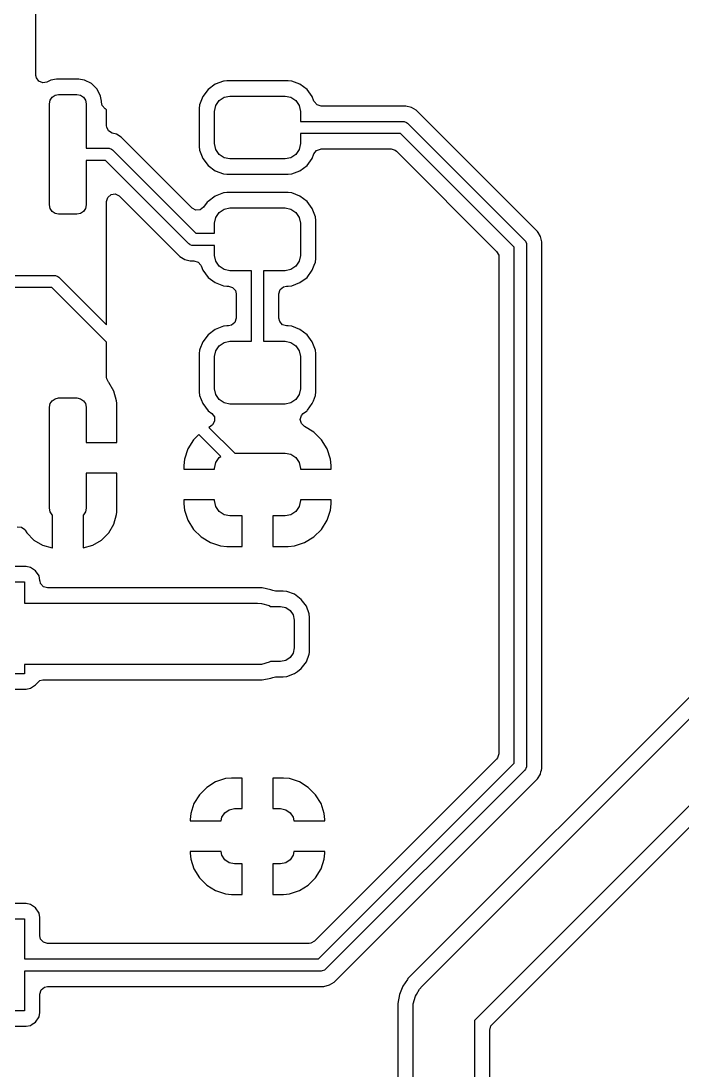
# Model space of a CAD drawing. Extents: x 0 to 90, y 0 to 55.
# Drawn here: x 15.6 to 26.4, y 22.52 to 39.65 of the extents above; entities that cross this region are included whole.
import ezdxf

# ---------------------------------------------------------------- set-up
doc = ezdxf.new("R2010")
doc.units = 0
doc.layers.add('BLACK', color=7, linetype='CONTINUOUS')

msp = doc.modelspace()

# ---------------------------------------------------------------- linework, layer by layer
at = {"layer": 'BLACK', "linetype": 'CONTINUOUS'}
for p, q in [((15.848001, 38.76357), (15.848001, 42.513918)), ((15.85463, 38.723571), (15.848001, 38.76357)), ((15.894887, 38.666465), (15.85463, 38.723571)), ((15.959628, 38.640189), (15.894887, 38.666465)), ((16.028293, 38.653085), (15.959628, 38.640189)), ((16.092197, 38.685646), (16.028293, 38.653085)), ((16.185983, 38.700499), (16.092197, 38.685646)), ((16.54902, 38.7005), (16.185983, 38.700499)), ((16.574073, 38.696532), (16.54902, 38.7005)), ((16.642802, 38.685647), (16.574073, 38.696532)), ((16.642803, 38.685646), (16.642802, 38.685647)), ((16.642805, 38.685646), (16.642803, 38.685646)), ((16.755843, 38.62805), (16.642805, 38.685646)), ((16.845551, 38.538342), (16.755843, 38.62805)), ((18.770165, 38.618793), (18.654956, 38.532547)), ((18.770172, 38.618797), (18.770165, 38.618793)), ((18.905017, 38.669091), (18.770172, 38.618797)), ((18.916258, 38.670299), (18.905017, 38.669091)), ((18.964629, 38.675499), (18.916258, 38.670299)), ((19.960374, 38.6755), (18.964629, 38.675499)), ((20.019984, 38.669091), (19.960374, 38.6755)), ((20.154832, 38.618796), (20.019984, 38.669091)), ((20.270047, 38.532546), (20.154832, 38.618796)), ((16.078919, 38.357403), (16.111435, 38.406066)), ((16.111435, 38.406066), (16.160098, 38.438582)), ((16.160098, 38.438582), (16.217501, 38.45)), ((16.217501, 38.45), (16.517501, 38.45)), ((16.517501, 38.45), (16.574904, 38.438582)), ((16.574904, 38.438582), (16.623567, 38.406066)), ((16.623567, 38.406066), (16.656083, 38.357403)), ((16.903147, 38.425304), (16.845551, 38.538342)), ((16.916076, 38.343667), (16.903147, 38.425304)), ((18.568703, 38.417328), (18.528813, 38.310376)), ((18.568707, 38.417335), (18.568703, 38.417328)), ((18.654953, 38.532544), (18.568707, 38.417335)), ((18.654956, 38.532547), (18.654953, 38.532544)), ((18.835724, 38.351777), (18.91683, 38.40597)), ((18.91683, 38.40597), (19.012501, 38.425)), ((19.012501, 38.425), (19.912501, 38.425)), ((19.912501, 38.425), (20.008172, 38.40597)), ((20.008172, 38.40597), (20.089278, 38.351777)), ((20.356297, 38.417331), (20.270047, 38.532546)), ((20.356298, 38.417328), (20.356297, 38.417331)), ((20.383772, 38.343667), (20.356298, 38.417328)), ((16.067501, 38.3), (16.078919, 38.357403)), ((16.067501, 36.65), (16.067501, 38.3)), ((16.656083, 38.357403), (16.667501, 38.3)), ((16.667501, 38.3), (16.667501, 37.575)), ((16.918, 38.331517), (16.916076, 38.343667)), ((16.918, 38.324), (16.918, 38.331517)), ((16.929206, 38.272489), (16.918, 38.324)), ((16.974961, 38.219685), (16.929206, 38.272489)), ((16.98254, 38.217459), (16.974961, 38.219685)), ((17, 38.2), (16.98254, 38.217459)), ((17, 37.939711), (17, 38.2)), ((18.51841, 38.282483), (18.512001, 38.222873)), ((18.512001, 38.222873), (18.512001, 38.222864)), ((18.512001, 38.222864), (18.512001, 37.602129)), ((18.528813, 38.310376), (18.51841, 38.282483)), ((18.762501, 38.175), (18.781531, 38.270671)), ((18.781531, 38.270671), (18.835724, 38.351777)), ((20.089278, 38.351777), (20.143471, 38.270671)), ((20.143471, 38.270671), (20.162501, 38.175)), ((20.38716, 38.335489), (20.383772, 38.343667)), ((20.432915, 38.282685), (20.38716, 38.335489)), ((20.499954, 38.263), (20.432915, 38.282685)), ((21.883642, 38.263), (20.499954, 38.263)), ((21.883644, 38.263), (21.883642, 38.263)), ((21.972788, 38.239114), (21.883644, 38.263)), ((22.052712, 38.19297), (21.972788, 38.239114)), ((18.762501, 37.65), (18.762501, 38.175)), ((20.162501, 38.175), (20.162501, 38.0125)), ((22.89537, 37.350312), (22.052712, 38.19297)), ((17.001717, 37.919148), (17, 37.939711)), ((17.032246, 37.856301), (17.001717, 37.919148)), ((20.162501, 38.0125), (21.8375, 38.0125)), ((21.8375, 38.0125), (21.857009, 38.010579)), ((21.857009, 38.010579), (21.893057, 37.995647)), ((21.893057, 37.995647), (21.908211, 37.983211)), ((21.908211, 37.983211), (23.82071, 36.070711)), ((17.091905, 37.819937), (17.032246, 37.856301)), ((17.160288, 37.801614), (17.091905, 37.819937)), ((17.240212, 37.75547), (17.160288, 37.801614)), ((18.396726, 36.598953), (17.240212, 37.75547)), ((21.796078, 37.8125), (20.162501, 37.8125)), ((20.162501, 37.8125), (20.162501, 37.65)), ((23.65, 35.958578), (21.796078, 37.8125)), ((16.667501, 37.575), (17.025, 37.575)), ((17.025, 37.575), (17.044509, 37.573079)), ((17.044509, 37.573079), (17.080557, 37.558147)), ((17.080557, 37.558147), (17.095711, 37.545711)), ((17.095711, 37.545711), (18.453921, 36.1875)), ((18.512001, 37.602129), (18.512002, 37.602123)), ((18.512002, 37.602123), (18.518409, 37.542516)), ((18.518409, 37.542516), (18.568703, 37.407671)), ((18.781531, 37.554329), (18.762501, 37.65)), ((18.835724, 37.473223), (18.781531, 37.554329)), ((20.143471, 37.554329), (20.089278, 37.473223)), ((20.162501, 37.65), (20.143471, 37.554329)), ((20.383772, 37.481333), (20.425643, 37.537267)), ((20.425643, 37.537267), (20.491107, 37.561684)), ((20.491107, 37.561684), (20.499954, 37.562)), ((20.499954, 37.562), (21.640956, 37.562)), ((21.640956, 37.562), (21.707995, 37.542315)), ((21.707995, 37.542315), (21.728637, 37.525681)), ((21.728637, 37.525681), (23.363181, 35.891137)), ((16.983578, 37.375), (16.667501, 37.375)), ((16.667501, 37.375), (16.667501, 36.65)), ((18.341789, 36.01679), (16.983578, 37.375)), ((18.568703, 37.407671), (18.568707, 37.407664)), ((18.568707, 37.407664), (18.654953, 37.292455)), ((18.91683, 37.41903), (18.835724, 37.473223)), ((19.012501, 37.4), (18.91683, 37.41903)), ((19.912501, 37.4), (19.012501, 37.4)), ((20.008172, 37.41903), (19.912501, 37.4)), ((20.089278, 37.473223), (20.008172, 37.41903)), ((20.270048, 37.292455), (20.356294, 37.407664)), ((20.356294, 37.407664), (20.356298, 37.407671)), ((20.356298, 37.407671), (20.383772, 37.481333)), ((24.030469, 36.215213), (22.89537, 37.350312)), ((18.654953, 37.292455), (18.654956, 37.292452)), ((18.654956, 37.292452), (18.770165, 37.206206)), ((18.770165, 37.206206), (18.770172, 37.206202)), ((18.770172, 37.206202), (18.905018, 37.155908)), ((20.019984, 37.155908), (20.154829, 37.206202)), ((20.154829, 37.206202), (20.154836, 37.206206)), ((20.154836, 37.206206), (20.270045, 37.292452)), ((20.270045, 37.292452), (20.270048, 37.292455)), ((18.905018, 37.155908), (18.905017, 37.155908)), ((18.905017, 37.155908), (18.964617, 37.149501)), ((18.964617, 37.149501), (18.96462, 37.1495)), ((18.96462, 37.1495), (18.964628, 37.1495)), ((18.964628, 37.1495), (18.964635, 37.1495)), ((18.964635, 37.1495), (18.964636, 37.1495)), ((18.964636, 37.1495), (19.960371, 37.1495)), ((19.960371, 37.1495), (19.960377, 37.149501)), ((19.960377, 37.149501), (20.019984, 37.155908)), ((18.905017, 36.844091), (18.770172, 36.793797)), ((18.916258, 36.845299), (18.905017, 36.844091)), ((18.964629, 36.850499), (18.916258, 36.845299)), ((19.960374, 36.8505), (18.964629, 36.850499)), ((20.019984, 36.844091), (19.960374, 36.8505)), ((20.154832, 36.793796), (20.019984, 36.844091)), ((17, 36.704956), (17.019685, 36.771995)), ((17, 34.691422), (17, 36.704956)), ((17.019685, 36.771995), (17.072489, 36.81775)), ((17.072489, 36.81775), (17.141647, 36.827694)), ((17.141647, 36.827694), (17.205203, 36.798669)), ((17.205203, 36.798669), (17.211681, 36.792637)), ((17.211681, 36.792637), (18.132031, 35.872288)), ((18.643794, 36.692637), (18.583671, 36.612324)), ((18.654955, 36.707546), (18.643794, 36.692637)), ((18.654956, 36.707547), (18.654955, 36.707546)), ((18.770165, 36.793793), (18.654956, 36.707547)), ((18.770172, 36.793797), (18.770165, 36.793793)), ((20.270047, 36.707546), (20.154832, 36.793796)), ((20.356297, 36.592331), (20.270047, 36.707546)), ((16.078919, 36.592597), (16.067501, 36.65)), ((16.111435, 36.543934), (16.078919, 36.592597)), ((16.160098, 36.511418), (16.111435, 36.543934)), ((16.217501, 36.5), (16.160098, 36.511418)), ((16.517501, 36.5), (16.217501, 36.5)), ((16.574904, 36.511418), (16.517501, 36.5)), ((16.623567, 36.543934), (16.574904, 36.511418)), ((16.656083, 36.592597), (16.623567, 36.543934)), ((16.667501, 36.65), (16.656083, 36.592597)), ((18.458045, 36.56547), (18.396726, 36.598953)), ((18.527737, 36.570454), (18.458045, 36.56547)), ((18.583671, 36.612324), (18.527737, 36.570454)), ((18.781531, 36.445671), (18.835724, 36.526777)), ((18.835724, 36.526777), (18.91683, 36.58097)), ((18.91683, 36.58097), (19.012501, 36.6)), ((19.012501, 36.6), (19.912501, 36.6)), ((19.912501, 36.6), (20.008172, 36.58097)), ((20.008172, 36.58097), (20.089278, 36.526777)), ((20.089278, 36.526777), (20.143471, 36.445671)), ((20.406592, 36.457483), (20.356297, 36.592331)), ((18.762501, 36.35), (18.781531, 36.445671)), ((18.762501, 36.1875), (18.762501, 36.35)), ((20.143471, 36.445671), (20.162501, 36.35)), ((20.162501, 36.35), (20.162501, 35.825)), ((20.413, 36.397872), (20.406592, 36.457483)), ((20.413001, 35.777127), (20.413, 36.397872)), ((18.453921, 36.1875), (18.762501, 36.1875)), ((24.040818, 36.197288), (24.030469, 36.215213)), ((24.076614, 36.135288), (24.040818, 36.197288)), ((18.356942, 36.004353), (18.341789, 36.01679)), ((18.365535, 36.000794), (18.356942, 36.004353)), ((18.392991, 35.989421), (18.365535, 36.000794)), ((18.4125, 35.9875), (18.392991, 35.989421)), ((18.762501, 35.9875), (18.4125, 35.9875)), ((18.762501, 35.825), (18.762501, 35.9875)), ((23.82071, 36.070711), (23.833147, 36.055558)), ((23.833147, 36.055558), (23.833147, 36.055557)), ((23.833147, 36.055557), (23.848079, 36.019509)), ((23.848079, 36.019509), (23.85, 36)), ((23.85, 36), (23.85, 27.5)), ((24.1005, 36.046144), (24.076614, 36.135288)), ((24.1005, 27.453856), (24.1005, 36.046144)), ((18.132031, 35.872288), (18.197285, 35.807033)), ((18.197285, 35.807033), (18.197294, 35.807026)), ((18.197294, 35.807026), (18.277206, 35.760888)), ((18.781531, 35.729329), (18.762501, 35.825)), ((20.162501, 35.825), (20.143471, 35.729329)), ((23.363181, 35.891137), (23.396666, 35.829814)), ((23.396666, 35.829814), (23.3995, 35.803456)), ((23.3995, 35.803456), (23.3995, 27.696544)), ((23.65, 27.541422), (23.65, 35.958578)), ((18.277206, 35.760888), (18.277209, 35.760887)), ((18.277209, 35.760887), (18.277211, 35.760886)), ((18.277211, 35.760886), (18.277212, 35.760886)), ((18.277212, 35.760886), (18.366356, 35.737)), ((18.366356, 35.737), (18.425048, 35.737)), ((18.425048, 35.737), (18.492087, 35.717315)), ((18.492087, 35.717315), (18.537842, 35.664511)), ((18.537842, 35.664511), (18.54123, 35.656333)), ((18.54123, 35.656333), (18.568703, 35.582671)), ((18.835724, 35.648223), (18.781531, 35.729329)), ((18.91683, 35.59403), (18.835724, 35.648223)), ((20.089278, 35.648223), (20.008172, 35.59403)), ((20.143471, 35.729329), (20.089278, 35.648223)), ((20.356298, 35.582671), (20.387083, 35.66521)), ((20.387083, 35.66521), (20.406592, 35.717517)), ((20.406592, 35.717517), (20.413001, 35.777127)), ((11.8, 35.5), (16.150001, 35.5)), ((16.150001, 35.5), (16.16951, 35.498079)), ((16.16951, 35.498079), (16.205558, 35.483147)), ((16.205558, 35.483147), (16.220712, 35.470711)), ((16.220712, 35.470711), (17, 34.691422)), ((18.568703, 35.582671), (18.568707, 35.582664)), ((18.568707, 35.582664), (18.654953, 35.467455)), ((18.654953, 35.467455), (18.654956, 35.467452)), ((18.654956, 35.467452), (18.770165, 35.381206)), ((19.012501, 35.575), (18.91683, 35.59403)), ((19.362501, 35.575), (19.012501, 35.575)), ((19.362501, 34.425), (19.362501, 35.575)), ((19.912501, 35.575), (19.562501, 35.575)), ((19.562501, 35.575), (19.562501, 34.425)), ((20.008172, 35.59403), (19.912501, 35.575)), ((20.154836, 35.381206), (20.270045, 35.467452)), ((20.270045, 35.467452), (20.270048, 35.467455)), ((20.270048, 35.467455), (20.356294, 35.582664)), ((20.356294, 35.582664), (20.356298, 35.582671)), ((16.108579, 35.3), (11.8, 35.3)), ((17, 34.408579), (16.108579, 35.3)), ((18.770165, 35.381206), (18.770172, 35.381202)), ((18.770172, 35.381202), (18.905018, 35.330908)), ((18.905018, 35.330908), (18.905017, 35.330908)), ((18.905017, 35.330908), (18.964617, 35.324501)), ((18.964617, 35.324501), (18.96462, 35.3245)), ((18.96462, 35.3245), (18.964628, 35.3245)), ((18.964628, 35.3245), (18.988001, 35.3245)), ((18.988001, 35.3245), (19.05504, 35.304815)), ((19.05504, 35.304815), (19.100795, 35.252011)), ((19.832686, 35.267539), (19.88549, 35.313294)), ((19.88549, 35.313294), (19.936996, 35.3245)), ((19.936996, 35.3245), (19.960368, 35.3245)), ((19.960368, 35.3245), (19.960377, 35.324501)), ((19.960377, 35.324501), (20.019984, 35.330908)), ((20.019984, 35.330908), (20.154829, 35.381202)), ((20.154829, 35.381202), (20.154836, 35.381206)), ((19.100795, 35.252011), (19.112001, 35.2005)), ((19.112001, 35.2005), (19.112001, 34.799499)), ((19.813001, 35.2005), (19.832686, 35.267539)), ((19.813001, 34.799499), (19.813001, 35.2005)), ((19.112001, 34.799499), (19.092316, 34.73246)), ((19.824209, 34.747983), (19.813001, 34.799499)), ((18.770165, 34.618793), (18.654956, 34.532547)), ((18.770172, 34.618797), (18.770165, 34.618793)), ((18.905017, 34.669091), (18.770172, 34.618797)), ((18.916258, 34.670299), (18.905017, 34.669091)), ((18.964629, 34.675499), (18.916258, 34.670299)), ((18.988001, 34.675499), (18.964629, 34.675499)), ((19.039512, 34.686705), (18.988001, 34.675499)), ((19.092316, 34.73246), (19.039512, 34.686705)), ((19.869965, 34.695181), (19.824209, 34.747983)), ((19.937003, 34.675499), (19.869965, 34.695181)), ((19.960374, 34.6755), (19.937003, 34.675499)), ((20.019984, 34.669091), (19.960374, 34.6755)), ((20.154832, 34.618796), (20.019984, 34.669091)), ((20.270047, 34.532546), (20.154832, 34.618796)), ((18.654953, 34.532544), (18.568707, 34.417335)), ((18.654956, 34.532547), (18.654953, 34.532544)), ((20.356297, 34.417331), (20.270047, 34.532546)), ((17, 33.838102), (17, 34.408579)), ((18.51841, 34.282483), (18.512001, 34.222873)), ((18.524154, 34.297883), (18.51841, 34.282483)), ((18.568703, 34.417328), (18.524154, 34.297883)), ((18.568707, 34.417335), (18.568703, 34.417328)), ((18.762501, 34.175), (18.781531, 34.270671)), ((18.781531, 34.270671), (18.835724, 34.351777)), ((18.835724, 34.351777), (18.91683, 34.40597)), ((18.91683, 34.40597), (19.012501, 34.425)), ((19.012501, 34.425), (19.362501, 34.425)), ((19.562501, 34.425), (19.912501, 34.425)), ((19.912501, 34.425), (20.008172, 34.40597)), ((20.008172, 34.40597), (20.089278, 34.351777)), ((20.089278, 34.351777), (20.143471, 34.270671)), ((20.143471, 34.270671), (20.162501, 34.175)), ((20.406592, 34.282483), (20.356297, 34.417331)), ((20.413, 34.222872), (20.406592, 34.282483)), ((18.512001, 34.222873), (18.512001, 34.222864)), ((18.512001, 34.222864), (18.512001, 33.602129)), ((18.762501, 33.65), (18.762501, 34.175)), ((20.162501, 34.175), (20.162501, 33.65)), ((20.413001, 33.602127), (20.413, 34.222872)), ((17.002837, 33.81173), (17, 33.838102)), ((17.03176, 33.758776), (17.002837, 33.81173)), ((17.030401, 33.757722), (17.03176, 33.758776)), ((17.035186, 33.751552), (17.030401, 33.757722)), ((17.118783, 33.610196), (17.035186, 33.751552)), ((17.118784, 33.610193), (17.118783, 33.610196)), ((17.1646, 33.452495), (17.118784, 33.610193)), ((18.512001, 33.602129), (18.512002, 33.602123)), ((18.512002, 33.602123), (18.518409, 33.542516)), ((18.781531, 33.554329), (18.762501, 33.65)), ((20.162501, 33.65), (20.143471, 33.554329)), ((20.406592, 33.542517), (20.413001, 33.602127)), ((16.067501, 33.35), (16.078919, 33.407403)), ((16.078919, 33.407403), (16.111435, 33.456066)), ((16.111435, 33.456066), (16.160098, 33.488582)), ((16.160098, 33.488582), (16.217501, 33.5)), ((16.217501, 33.5), (16.517501, 33.5)), ((16.517501, 33.5), (16.574904, 33.488582)), ((16.574904, 33.488582), (16.623567, 33.456066)), ((16.623567, 33.456066), (16.656083, 33.407403)), ((16.656083, 33.407403), (16.667501, 33.35)), ((17.164601, 33.452489), (17.1646, 33.452495)), ((17.1675, 33.415649), (17.164601, 33.452489)), ((17.167501, 33.415634), (17.1675, 33.415649)), ((17.167501, 32.775), (17.167501, 33.415634)), ((18.518409, 33.542516), (18.568703, 33.407671)), ((18.568703, 33.407671), (18.568707, 33.407664)), ((18.568707, 33.407664), (18.654953, 33.292455)), ((18.835724, 33.473223), (18.781531, 33.554329)), ((18.91683, 33.41903), (18.835724, 33.473223)), ((19.012501, 33.4), (18.91683, 33.41903)), ((20.008172, 33.41903), (19.912501, 33.4)), ((20.089278, 33.473223), (20.008172, 33.41903)), ((20.143471, 33.554329), (20.089278, 33.473223)), ((20.27728, 33.302116), (20.356294, 33.407664)), ((20.356294, 33.407664), (20.356298, 33.407671)), ((20.356298, 33.407671), (20.373524, 33.453856)), ((20.373524, 33.453856), (20.406592, 33.542517)), ((16.067501, 31.7), (16.067501, 33.35)), ((16.667501, 33.35), (16.667501, 32.775)), ((18.654953, 33.292455), (18.716343, 33.246498)), ((18.716343, 33.246498), (18.758214, 33.190563)), ((19.912501, 33.4), (19.012501, 33.4)), ((20.17918, 33.215082), (20.208658, 33.246498)), ((20.208658, 33.246498), (20.259804, 33.284786)), ((20.259804, 33.284786), (20.270047, 33.292454)), ((20.270047, 33.292454), (20.27728, 33.302116)), ((18.763197, 33.120872), (18.729711, 33.059549)), ((18.758214, 33.190563), (18.763197, 33.120872)), ((20.158974, 33.148198), (20.17918, 33.215082)), ((20.178136, 33.081007), (20.158974, 33.148198)), ((20.22595, 33.038918), (20.178136, 33.081007)), ((18.505209, 32.903369), (18.420185, 32.818345)), ((18.863346, 32.545233), (18.505209, 32.903369)), ((18.693378, 33.034356), (18.670919, 33.020503)), ((18.670919, 33.020503), (19.091422, 32.6)), ((18.694425, 33.034845), (18.693378, 33.034356)), ((18.696317, 33.03617), (18.694425, 33.034845)), ((18.699526, 33.038149), (18.696317, 33.03617)), ((18.729711, 33.059549), (18.69941, 33.038335)), ((18.69941, 33.038335), (18.699526, 33.038149)), ((20.225476, 33.038149), (20.22595, 33.038918)), ((20.229983, 33.035368), (20.225476, 33.038149)), ((20.230582, 33.034842), (20.229983, 33.035368)), ((20.231627, 33.034354), (20.230582, 33.034842)), ((20.380846, 32.942315), (20.231627, 33.034354)), ((20.504816, 32.818345), (20.380846, 32.942315)), ((16.667501, 32.775), (17.167501, 32.775)), ((18.420185, 32.818345), (18.328144, 32.669124)), ((20.596857, 32.669124), (20.504816, 32.818345)), ((18.328142, 32.669119), (18.272995, 32.502697)), ((18.328144, 32.669124), (18.328142, 32.669119)), ((19.091422, 32.6), (19.912501, 32.6)), ((19.912501, 32.6), (20.008172, 32.58097)), ((20.008172, 32.58097), (20.089278, 32.526777)), ((20.596859, 32.669119), (20.596857, 32.669124)), ((20.652006, 32.502697), (20.596859, 32.669119)), ((18.272994, 32.50269), (18.262501, 32.399986)), ((18.262501, 32.399986), (18.262501, 32.3375)), ((18.272995, 32.502697), (18.272994, 32.50269)), ((18.762501, 32.35), (18.781531, 32.445671)), ((18.781531, 32.445671), (18.835724, 32.526777)), ((18.835724, 32.526777), (18.863346, 32.545233)), ((20.089278, 32.526777), (20.143471, 32.445671)), ((20.143471, 32.445671), (20.162501, 32.35)), ((20.662499, 32.399986), (20.652006, 32.502697)), ((20.6625, 32.399971), (20.662499, 32.399986)), ((20.6625, 32.3375), (20.6625, 32.399971)), ((17.167501, 32.275), (16.667501, 32.275)), ((16.667501, 32.275), (16.667501, 31.7)), ((17.167501, 31.775013), (17.167501, 32.275)), ((18.262501, 32.3375), (18.762501, 32.3375)), ((18.762501, 32.3375), (18.762501, 32.35)), ((20.162501, 32.35), (20.162501, 32.3375)), ((20.162501, 32.3375), (20.6625, 32.3375)), ((16.078919, 31.642597), (16.067501, 31.7)), ((16.667501, 31.7), (16.656083, 31.642597)), ((17.167501, 31.634365), (17.167501, 31.775013)), ((18.762501, 31.8375), (18.262502, 31.8375)), ((18.262502, 31.8375), (18.262502, 31.775013)), ((18.262502, 31.775013), (18.272995, 31.672302)), ((18.762501, 31.825), (18.762501, 31.8375)), ((18.781531, 31.729329), (18.762501, 31.825)), ((18.835724, 31.648223), (18.781531, 31.729329)), ((20.143471, 31.729329), (20.089278, 31.648223)), ((20.162501, 31.825), (20.143471, 31.729329)), ((20.662501, 31.8375), (20.162501, 31.8375)), ((20.162501, 31.8375), (20.162501, 31.825)), ((20.652007, 31.672309), (20.6625, 31.775013)), ((20.6625, 31.775013), (20.662501, 31.775026)), ((20.662501, 31.775026), (20.662501, 31.8375)), ((16.111435, 31.593934), (16.078919, 31.642597)), ((16.117501, 31.58988), (16.111435, 31.593934)), ((16.117501, 31.052703), (16.117501, 31.58988)), ((16.623567, 31.593934), (16.617501, 31.58988)), ((16.617501, 31.58988), (16.617501, 31.052703)), ((16.656083, 31.642597), (16.623567, 31.593934)), ((17.118784, 31.439806), (17.1646, 31.597504)), ((17.1646, 31.597504), (17.164601, 31.59751)), ((17.164601, 31.59751), (17.1675, 31.63435)), ((17.1675, 31.63435), (17.167501, 31.634365)), ((18.272995, 31.672302), (18.328142, 31.50588)), ((18.91683, 31.59403), (18.835724, 31.648223)), ((19.012501, 31.575), (18.91683, 31.59403)), ((19.212501, 31.575), (19.012501, 31.575)), ((19.212501, 31.075), (19.212501, 31.575)), ((19.912501, 31.575), (19.712501, 31.575)), ((19.712501, 31.575), (19.712501, 31.075)), ((20.008172, 31.59403), (19.912501, 31.575)), ((20.089278, 31.648223), (20.008172, 31.59403)), ((20.596859, 31.50588), (20.652006, 31.672302)), ((20.652006, 31.672302), (20.652007, 31.672309)), ((15.541269, 31.399537), (15.610961, 31.394553)), ((15.610961, 31.394553), (15.666894, 31.352681)), ((15.666894, 31.352681), (15.674359, 31.341493)), ((17.035186, 31.298447), (17.118783, 31.439803)), ((17.118783, 31.439803), (17.118784, 31.439806)), ((18.328142, 31.50588), (18.328144, 31.505875)), ((18.328144, 31.505875), (18.420185, 31.356654)), ((18.420185, 31.356654), (18.544155, 31.232684)), ((20.380846, 31.232684), (20.504816, 31.356654)), ((20.504816, 31.356654), (20.596857, 31.505875)), ((20.596857, 31.505875), (20.596859, 31.50588)), ((29.27158, 31.382948), (21.917047, 24.028415)), ((15.674359, 31.341493), (15.699818, 31.298444)), ((15.699818, 31.298444), (15.699822, 31.298438)), ((15.699822, 31.298438), (15.815939, 31.182321)), ((15.815939, 31.182321), (15.815948, 31.182314)), ((15.815948, 31.182314), (15.957304, 31.098717)), ((16.777697, 31.098717), (16.919053, 31.182314)), ((16.919053, 31.182314), (16.919062, 31.182321)), ((16.919062, 31.182321), (17.035179, 31.298438)), ((17.035179, 31.298438), (17.035186, 31.298447)), ((18.544155, 31.232684), (18.693376, 31.140643)), ((20.231625, 31.140643), (20.380846, 31.232684)), ((15.957304, 31.098717), (15.957307, 31.098716)), ((15.957307, 31.098716), (16.115006, 31.0529)), ((16.115006, 31.0529), (16.115003, 31.0529)), ((16.115003, 31.0529), (16.117501, 31.052703)), ((16.617501, 31.052703), (16.619997, 31.0529)), ((16.619997, 31.0529), (16.777694, 31.098716)), ((16.777694, 31.098716), (16.777697, 31.098717)), ((18.693376, 31.140643), (18.693381, 31.140641)), ((18.693381, 31.140641), (18.859803, 31.085494)), ((18.859803, 31.085494), (18.85981, 31.085493)), ((18.85981, 31.085493), (18.962514, 31.075)), ((18.962514, 31.075), (19.212501, 31.075)), ((19.712501, 31.075), (19.962471, 31.075)), ((19.962471, 31.075), (19.962488, 31.075001)), ((19.962488, 31.075001), (20.065198, 31.085494)), ((20.065198, 31.085494), (20.23162, 31.140641)), ((20.23162, 31.140641), (20.231625, 31.140643)), ((22.146447, 23.903553), (29.396446, 31.153553)), ((15.687175, 30.7505), (14.702001, 30.7505)), ((15.687178, 30.7505), (15.687175, 30.7505)), ((15.760236, 30.735967), (15.687178, 30.7505)), ((15.760241, 30.735966), (15.760236, 30.735967)), ((15.843102, 30.680601), (15.760241, 30.735966)), ((15.898467, 30.59774), (15.843102, 30.680601)), ((14.419607, 30.5), (15.662501, 30.5)), ((15.662501, 30.5), (15.662501, 30.15)), ((15.898467, 30.597739), (15.898467, 30.59774)), ((15.898468, 30.597735), (15.898467, 30.597739)), ((15.913, 30.524678), (15.898468, 30.597735)), ((15.913001, 30.524676), (15.913, 30.524678)), ((15.913001, 30.5245), (15.913001, 30.524676)), ((15.913032, 30.524354), (15.913001, 30.5245)), ((15.913598, 30.518614), (15.913032, 30.524354)), ((15.914267, 30.518679), (15.913598, 30.518614)), ((15.924207, 30.472989), (15.914267, 30.518679)), ((15.969962, 30.420185), (15.924207, 30.472989)), ((16.037001, 30.4005), (15.969962, 30.420185)), ((19.536419, 30.4005), (16.037001, 30.4005)), ((19.536421, 30.4005), (19.536419, 30.4005)), ((19.681409, 30.371659), (19.536421, 30.4005)), ((19.681414, 30.371658), (19.681409, 30.371659)), ((19.709706, 30.359938), (19.681414, 30.371658)), ((19.757159, 30.350499), (19.709706, 30.359938)), ((19.882986, 30.3505), (19.757159, 30.350499)), ((19.939615, 30.344412), (19.882986, 30.3505)), ((20.067727, 30.296628), (19.939615, 30.344412)), ((15.662501, 30.15), (19.462501, 30.15)), ((19.462501, 30.15), (19.527764, 30.145722)), ((20.177188, 30.214687), (20.067727, 30.296628)), ((20.259129, 30.105226), (20.177188, 30.214687)), ((29.957107, 30.3), (23, 23.342893)), ((19.527764, 30.145722), (19.653843, 30.11194)), ((19.653843, 30.11194), (19.674524, 30.1)), ((19.674524, 30.1), (19.837501, 30.1)), ((19.837501, 30.1), (19.923605, 30.082873)), ((19.923605, 30.082873), (19.9966, 30.034099)), ((19.9966, 30.034099), (20.045374, 29.961104)), ((20.306913, 29.977114), (20.259129, 30.105226)), ((23.286819, 23.275451), (30.024548, 30.013181)), ((20.045374, 29.961104), (20.062501, 29.875)), ((20.062501, 29.875), (20.062501, 29.425)), ((20.313, 29.920484), (20.306913, 29.977114)), ((20.313001, 29.379515), (20.313, 29.920484)), ((20.045374, 29.338896), (19.9966, 29.265901)), ((20.062501, 29.425), (20.045374, 29.338896)), ((20.259129, 29.194774), (20.306913, 29.322886)), ((20.306913, 29.322886), (20.309631, 29.348169)), ((20.309631, 29.348169), (20.313, 29.379498)), ((20.313, 29.379505), (20.313001, 29.379515)), ((20.313, 29.379498), (20.313, 29.379505)), ((19.462501, 29.15), (15.662501, 29.15)), ((15.662501, 29.15), (15.662501, 29)), ((19.527764, 29.154278), (19.462501, 29.15)), ((19.653843, 29.18806), (19.527764, 29.154278)), ((19.674524, 29.2), (19.653843, 29.18806)), ((19.837501, 29.2), (19.674524, 29.2)), ((19.923605, 29.217127), (19.837501, 29.2)), ((19.9966, 29.265901), (19.923605, 29.217127)), ((20.177188, 29.085313), (20.259129, 29.194774)), ((15.662501, 29), (13.262501, 29)), ((19.709709, 28.940061), (19.75716, 28.9495)), ((19.75716, 28.9495), (19.882981, 28.9495)), ((19.882981, 28.9495), (19.882991, 28.949501)), ((19.882991, 28.949501), (19.939615, 28.955587)), ((19.939615, 28.955587), (20.067727, 29.003372)), ((20.067727, 29.003372), (20.113914, 29.037947)), ((20.113914, 29.037947), (20.177188, 29.085313)), ((15.76024, 28.764033), (15.843102, 28.819399)), ((15.843102, 28.819399), (15.859801, 28.844391)), ((15.859801, 28.844391), (15.913413, 28.889196)), ((15.913413, 28.889196), (15.962903, 28.8995)), ((15.962903, 28.8995), (19.536421, 28.8995)), ((19.536421, 28.8995), (19.681412, 28.928341)), ((19.681412, 28.928341), (19.681419, 28.928343)), ((19.681419, 28.928343), (19.709709, 28.940061)), ((13.237827, 28.7495), (15.687179, 28.7495)), ((15.687179, 28.7495), (15.760236, 28.764032)), ((15.760236, 28.764032), (15.76024, 28.764033)), ((23.363181, 27.608863), (20.391137, 24.636819)), ((23.379815, 27.629505), (23.363181, 27.608863)), ((23.3995, 27.696544), (23.379815, 27.629505)), ((20.458578, 24.35), (23.65, 27.541422)), ((23.820711, 27.429289), (20.570711, 24.179289)), ((23.833147, 27.444443), (23.820711, 27.429289)), ((23.838018, 27.456202), (23.833147, 27.444443)), ((23.848079, 27.480491), (23.838018, 27.456202)), ((23.85, 27.5), (23.848079, 27.480491)), ((24.085936, 27.399501), (24.093361, 27.427213)), ((24.093361, 27.427213), (24.1005, 27.453856)), ((18.779008, 27.236542), (18.634772, 27.147575)), ((18.779019, 27.236547), (18.779008, 27.236542)), ((18.939893, 27.289855), (18.779019, 27.236547)), ((19.039178, 27.299998), (18.939893, 27.289855)), ((19.039193, 27.299999), (19.039178, 27.299998)), ((19.212501, 27.299999), (19.039193, 27.299999)), ((19.212501, 26.8), (19.212501, 27.299999)), ((19.885817, 27.299999), (19.712501, 27.299999)), ((19.712501, 27.299999), (19.712501, 26.8)), ((19.985107, 27.289855), (19.885817, 27.299999)), ((20.145982, 27.236547), (19.985107, 27.289855)), ((20.145993, 27.236542), (20.145982, 27.236547)), ((20.290229, 27.147575), (20.145993, 27.236542)), ((20.715213, 23.969531), (24.030468, 27.284786)), ((24.030468, 27.284786), (24.030472, 27.284791)), ((24.030472, 27.284791), (24.076614, 27.364712)), ((24.076614, 27.364712), (24.077223, 27.366986)), ((24.077223, 27.366986), (24.085935, 27.3995)), ((24.085935, 27.3995), (24.085936, 27.399501)), ((18.634768, 27.147572), (18.514928, 27.027732)), ((18.634772, 27.147575), (18.634768, 27.147572)), ((20.290233, 27.147572), (20.290229, 27.147575)), ((20.410073, 27.027732), (20.290233, 27.147572)), ((18.514925, 27.027728), (18.425958, 26.883492)), ((18.514928, 27.027732), (18.514925, 27.027728)), ((20.410076, 27.027728), (20.410073, 27.027732)), ((20.499043, 26.883492), (20.410076, 27.027728)), ((18.372645, 26.722606), (18.362501, 26.623322)), ((18.425953, 26.883481), (18.372645, 26.722606)), ((18.425958, 26.883492), (18.425953, 26.883481)), ((18.879628, 26.661104), (18.928402, 26.734099)), ((18.928402, 26.734099), (19.001397, 26.782873)), ((19.001397, 26.782873), (19.087501, 26.8)), ((19.087501, 26.8), (19.212501, 26.8)), ((19.712501, 26.8), (19.837501, 26.8)), ((19.837501, 26.8), (19.923605, 26.782873)), ((19.923605, 26.782873), (19.9966, 26.734099)), ((19.9966, 26.734099), (20.045374, 26.661104)), ((20.499048, 26.883481), (20.499043, 26.883492)), ((20.552356, 26.722607), (20.499048, 26.883481)), ((20.562499, 26.623322), (20.552356, 26.722607)), ((18.362501, 26.623322), (18.362501, 26.6)), ((18.362501, 26.6), (18.867474, 26.6)), ((18.867474, 26.6), (18.879628, 26.661104)), ((20.045374, 26.661104), (20.057528, 26.6)), ((20.057528, 26.6), (20.5625, 26.6)), ((20.5625, 26.623307), (20.562499, 26.623322)), ((20.5625, 26.6), (20.5625, 26.623307)), ((18.867474, 26.1), (18.362502, 26.1)), ((18.362502, 26.1), (18.362502, 26.076677)), ((18.362502, 26.076677), (18.372645, 25.977392)), ((18.879628, 26.038896), (18.867474, 26.1)), ((18.928402, 25.965901), (18.879628, 26.038896)), ((20.045374, 26.038896), (19.9966, 25.965901)), ((20.057528, 26.1), (20.045374, 26.038896)), ((20.562501, 26.1), (20.057528, 26.1)), ((20.552356, 25.977393), (20.5625, 26.076677)), ((20.5625, 26.076677), (20.562501, 26.07669)), ((20.562501, 26.07669), (20.562501, 26.1)), ((18.372645, 25.977392), (18.425953, 25.816518)), ((19.001397, 25.917127), (18.928402, 25.965901)), ((19.087501, 25.9), (19.001397, 25.917127)), ((19.212501, 25.9), (19.087501, 25.9)), ((19.212501, 25.4), (19.212501, 25.9)), ((19.837501, 25.9), (19.712501, 25.9)), ((19.712501, 25.9), (19.712501, 25.4)), ((19.923605, 25.917127), (19.837501, 25.9)), ((19.9966, 25.965901), (19.923605, 25.917127)), ((20.499048, 25.816518), (20.552356, 25.977393)), ((18.425953, 25.816518), (18.425958, 25.816507)), ((18.425958, 25.816507), (18.514925, 25.672271)), ((20.410076, 25.672271), (20.499043, 25.816507)), ((20.499043, 25.816507), (20.499048, 25.816518)), ((18.514925, 25.672271), (18.514928, 25.672267)), ((18.514928, 25.672267), (18.634768, 25.552427)), ((18.634768, 25.552427), (18.634772, 25.552424)), ((18.634772, 25.552424), (18.779008, 25.463457)), ((20.145993, 25.463457), (20.290229, 25.552424)), ((20.290229, 25.552424), (20.290233, 25.552427)), ((20.290233, 25.552427), (20.410073, 25.672267)), ((20.410073, 25.672267), (20.410076, 25.672271)), ((18.779008, 25.463457), (18.779019, 25.463452)), ((18.779019, 25.463452), (18.939894, 25.410144)), ((18.939894, 25.410144), (19.039178, 25.4)), ((19.039178, 25.4), (19.212501, 25.4)), ((19.712501, 25.4), (19.885807, 25.4)), ((19.885807, 25.4), (19.885824, 25.400001)), ((19.885824, 25.400001), (19.985108, 25.410144)), ((19.985108, 25.410144), (20.145982, 25.463452)), ((20.145982, 25.463452), (20.145993, 25.463457)), ((15.687175, 25.2505), (13.237827, 25.2505)), ((15.687178, 25.2505), (15.687175, 25.2505)), ((15.760236, 25.235967), (15.687178, 25.2505)), ((15.760241, 25.235966), (15.760236, 25.235967)), ((15.843102, 25.180601), (15.760241, 25.235966)), ((15.898467, 25.09774), (15.843102, 25.180601)), ((15.898467, 25.097739), (15.898467, 25.09774)), ((15.898468, 25.097735), (15.898467, 25.097739)), ((15.913, 25.024678), (15.898468, 25.097735)), ((15.913001, 25.024676), (15.913, 25.024678)), ((15.913001, 24.7245), (15.913001, 25.024676)), ((13.262501, 25), (15.662501, 25)), ((15.662501, 25), (15.662501, 24.35)), ((15.924207, 24.672989), (15.913001, 24.7245)), ((15.969962, 24.620185), (15.924207, 24.672989)), ((16.037001, 24.6005), (15.969962, 24.620185)), ((20.303456, 24.6005), (16.037001, 24.6005)), ((20.329814, 24.603334), (20.303456, 24.6005)), ((20.391137, 24.636819), (20.329814, 24.603334)), ((15.662501, 24.35), (20.458578, 24.35)), ((20.555557, 24.166853), (20.519509, 24.151921)), ((20.570711, 24.179289), (20.555557, 24.166853)), ((20.5, 24.15), (15.662501, 24.15)), ((15.662501, 24.15), (15.662501, 23.5)), ((20.519509, 24.151921), (20.5, 24.15)), ((21.908226, 24.015212), (21.834916, 23.905495)), ((21.908233, 24.015223), (21.908226, 24.015212)), ((21.908256, 24.015258), (21.908233, 24.015223)), ((21.917047, 24.028415), (21.908256, 24.015258)), ((15.913001, 23.7755), (15.932686, 23.842539)), ((15.932686, 23.842539), (15.98549, 23.888294)), ((15.98549, 23.888294), (16.037001, 23.8995)), ((16.037001, 23.8995), (20.546143, 23.8995)), ((20.546143, 23.8995), (20.546144, 23.8995)), ((20.546144, 23.8995), (20.635288, 23.923386)), ((20.635288, 23.923386), (20.63529, 23.923387)), ((20.63529, 23.923387), (20.715208, 23.969527)), ((20.715208, 23.969527), (20.715213, 23.969531)), ((21.834914, 23.905492), (21.778343, 23.768917)), ((21.834916, 23.905495), (21.834914, 23.905492)), ((22.053975, 23.768907), (22.103323, 23.854381)), ((22.103323, 23.854381), (22.103338, 23.854396)), ((22.103338, 23.854396), (22.146447, 23.903553)), ((15.913001, 23.475323), (15.913001, 23.7755)), ((21.77834, 23.768907), (21.7495, 23.62392)), ((21.778343, 23.768917), (21.77834, 23.768907)), ((22.004277, 23.615263), (22.03806, 23.741342)), ((22.03806, 23.741342), (22.053975, 23.768907)), ((15.662501, 23.5), (14.419608, 23.5)), ((15.898467, 23.40226), (15.913, 23.475321)), ((15.913, 23.475321), (15.913001, 23.475323)), ((21.7495, 23.62392), (21.7495, 20.71461)), ((22, 23.55), (22.004277, 23.615247)), ((22, 20.555553), (22, 23.55)), ((22.004277, 23.615247), (22.004277, 23.615263)), ((15.787736, 23.282405), (15.843102, 23.319399)), ((15.843102, 23.319399), (15.898467, 23.40226)), ((23, 23.342893), (23, 20.555553)), ((14.57473, 23.2495), (15.687179, 23.2495)), ((15.687179, 23.2495), (15.760236, 23.264032)), ((15.760236, 23.264032), (15.76024, 23.264033)), ((15.76024, 23.264033), (15.787736, 23.282405)), ((23.2505, 23.18777), (23.270185, 23.254809)), ((23.2505, 20.71461), (23.2505, 23.18777)), ((23.270185, 23.254809), (23.286819, 23.275451))]:
    msp.add_line(p, q, dxfattribs=at)

doc.saveas('drawing.dxf')
